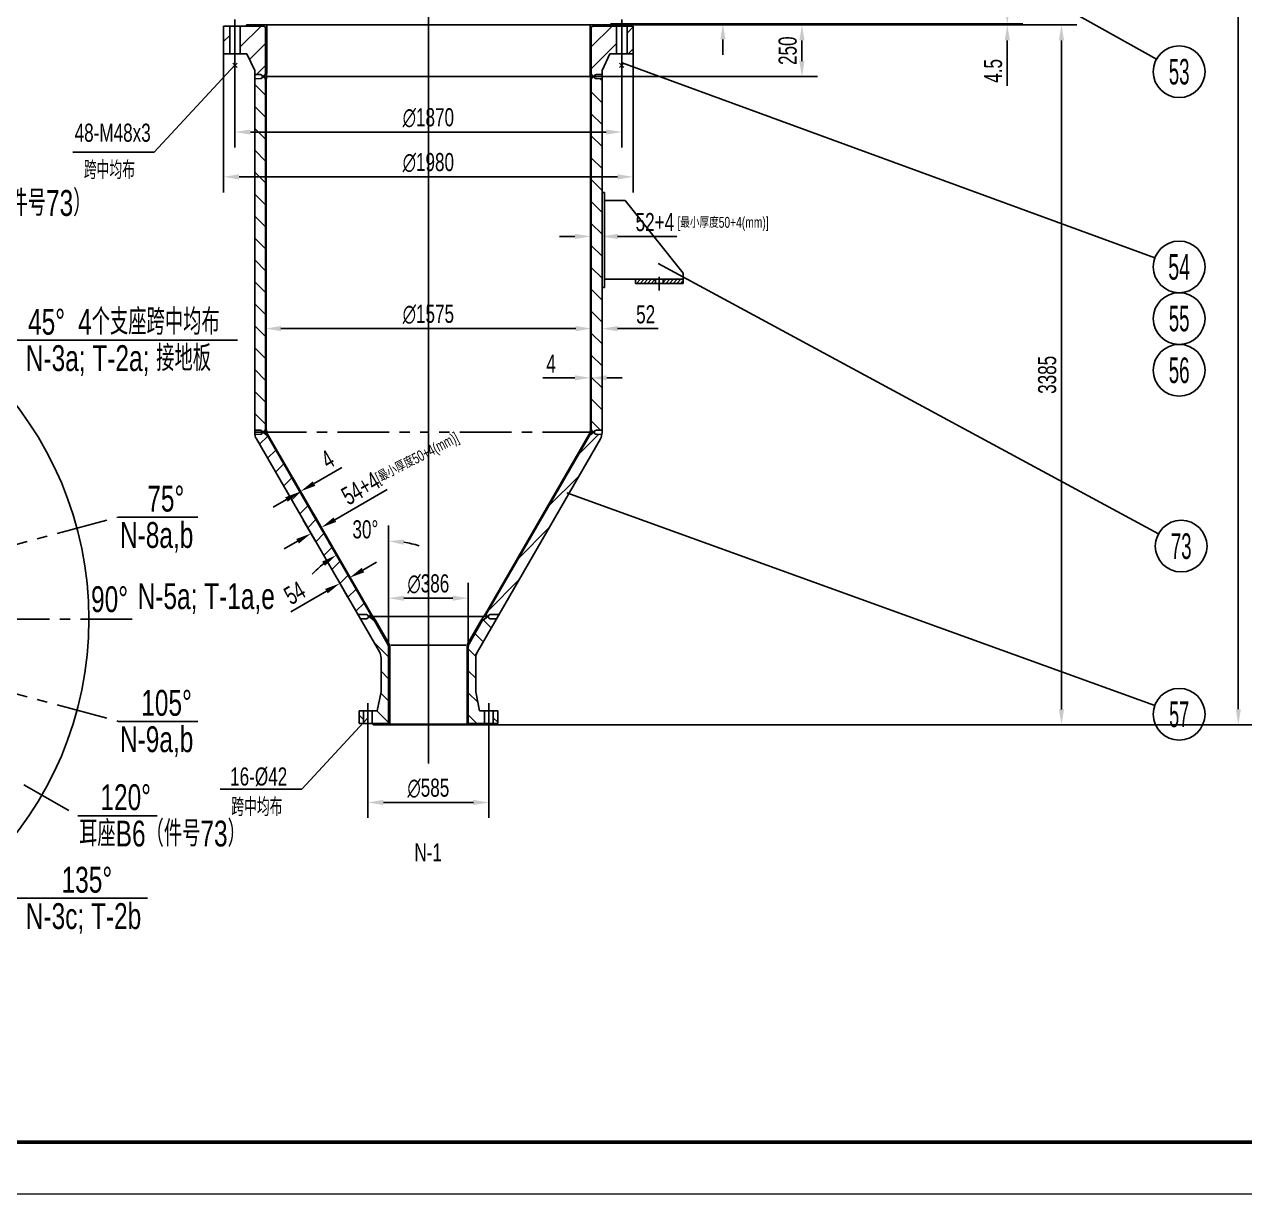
# Model space of a CAD drawing. Extents: x -3 to 21028, y -3 to 29728.
# Drawn here: x 4581 to 10480, y -3 to 5656 of the extents above; entities that cross this region are included whole.
import ezdxf
from ezdxf.enums import TextEntityAlignment as Align

# ---------------------------------------------------------------- set-up
doc = ezdxf.new("R2010")
doc.units = 0
doc.header["$LTSCALE"] = 200
doc.header["$MEASUREMENT"] = 0
doc.linetypes.add('G', pattern=[2, 1.25, -0.25, 0.25, -0.25])
doc.linetypes.add('K', pattern=[2.5, 1.25, -0.25, 0.25, -0.25, 0.25, -0.25])
doc.layers.get('0').update_dxf_attribs({"linetype": 'CONTINUOUS'})
doc.layers.get('DEFPOINTS').update_dxf_attribs({"linetype": 'CONTINUOUS'})
for name, color, linetype in [('01', 7, 'CONTINUOUS'), ('02', 1, 'CONTINUOUS'), ('05', 4, 'G'), ('07', 6, 'K'), ('08', 1, 'CONTINUOUS'), ('11', 3, 'CONTINUOUS')]:
    doc.layers.add(name, color=color, linetype=linetype)
doc.styles.get("Standard").update_dxf_attribs({"font": 'thenor.shx', "width": 0.707, "bigfont": 'hztxt.shx'})
doc.dimstyles.new('INTE', dxfattribs={"dimscale": 25, "dimtxt": 3.5, "dimasz": 3, "dimexe": 3, "dimexo": 0, "dimgap": 1, "dimtad": 1, "dimdec": 3, "dimdsep": 46, "dimtxsty": 'Standard', "dimcen": 0, "dimclrd": 1, "dimclre": 1, "dimclrt": 3, "dimaunit": 1, "dimadec": 0, "dimazin": 0, "dimtfac": 1, "dimtdec": 4, "dimtofl": 0, "dimtmove": 0, "dimatfit": 0, "dimfxl": 0, "dimtzin": 0, "dimarcsym": 0})
doc.dimstyles.new('INTE$2', dxfattribs={"dimscale": 25, "dimtxt": 3.5, "dimasz": 3, "dimexe": 3, "dimexo": 0, "dimgap": 1, "dimtad": 1, "dimtih": 1, "dimtoh": 1, "dimdec": 3, "dimdsep": 46, "dimtxsty": 'Standard', "dimcen": 0, "dimclrd": 1, "dimclre": 1, "dimclrt": 3, "dimaunit": 1, "dimadec": 3, "dimazin": 0, "dimtfac": 1, "dimtdec": 4, "dimtofl": 0, "dimtmove": 0, "dimatfit": 0, "dimfxl": 0, "dimtzin": 0, "dimarcsym": 0})
pattern_1 = [(45, (0, -289.53), (-53.033, 53.033), [])]
pattern_2 = [(135, (0, -289.53), (-53.033, -53.033), [])]

# ---------------------------------------------------------------- blocks, each defined once
blk = doc.blocks.new('*U3')
at = {"layer": '02'}
for points, const_width in [([(25, 10), (831, 10)], 0.7), ([(0, 0), (841, 0)], 0.25)]:
    blk.add_lwpolyline(points, dxfattribs=dict(at, const_width=const_width))
blk = doc.blocks.new('*D208')
at = {"color": 1, "linetype": 'ByBlock'}
for p, q in [((7957.6, 6162.6), (7957.6, 6392.9)), ((7523.8, 6087.6), (8032.6, 6087.6)), ((7413.8, 5947.6), (8032.6, 5947.6)), ((7957.6, 5872.6), (7957.6, 5797.6))]:
    blk.add_line(p, q, dxfattribs=at)
for points in [[(7945.1, 6162.6), (7970.1, 6162.6), (7957.6, 6087.6)], [(7945.1, 5872.6), (7970.1, 5872.6), (7957.6, 5947.6)]]:
    blk.add_solid(points, dxfattribs=at)
at = {"layer": 'DEFPOINTS', "color": 0, "linetype": 'ByBlock'}
for p in [(7523.8, 6087.6), (7957.6, 6087.6), (7413.8, 5947.6)]:
    blk.add_point(p, dxfattribs=at)
at = {"color": 3, "linetype": 'ByBlock', "insert": (7888.8, 6315.3), "char_height": 87.5, "attachment_point": 5, "rotation": 90}
blk.add_mtext('140', dxfattribs=at)
blk = doc.blocks.new('*D249')
at = {"color": 1, "linetype": 'ByBlock'}
for start, end in [(78.26161, 84.13081), (115.86919, 121.73839)]:
    blk.add_arc((6533.8, 26137.6), 732.5, start, end, dxfattribs=at)
for points in [[(6608.1, 26853.8), (6609.4, 26878.8), (6533.8, 26870.1)], [(6209.4, 26808.2), (6219.1, 26785.2), (6283.3, 26825.9)]]:
    blk.add_solid(points, dxfattribs=at)
at = {"layer": 'DEFPOINTS', "color": 0, "linetype": 'ByBlock'}
for p in [(6533.8, 28297.5), (5947.1, 27749.7), (6364.9, 26850.4), (6533.8, 26137.6), (6533.8, 5882.7)]:
    blk.add_point(p, dxfattribs=at)
at = {"color": 3, "linetype": 'ByBlock', "insert": (6422.7, 26930.4), "char_height": 87.5, "attachment_point": 5}
blk.add_mtext('20°', dxfattribs=at)
blk = doc.blocks.new('*D250')
at = {"color": 1, "linetype": 'ByBlock'}
for start, end in [(100.13848, 110.27696), (49.72304, 59.86152)]:
    blk.add_arc((6533.8, 26137.6), 424.4, start, end, dxfattribs=at)
for points in [[(6458, 26567.9), (6460.2, 26543), (6533.8, 26562)], [(6741.6, 26493.4), (6752.2, 26516), (6679, 26536.5)]]:
    blk.add_solid(points, dxfattribs=at)
at = {"layer": 'DEFPOINTS', "color": 0, "linetype": 'ByBlock'}
for p in [(6533.8, 28297.5), (7120.6, 27749.7), (6583.1, 26559.2), (6533.8, 26137.6), (6533.8, 5882.7)]:
    blk.add_point(p, dxfattribs=at)
at = {"color": 3, "linetype": 'ByBlock', "insert": (6634.8, 26618.6), "char_height": 87.5, "attachment_point": 5}
blk.add_mtext('20°', dxfattribs=at)
blk = doc.blocks.new('*D288')
at = {"color": 1, "linetype": 'ByBlock'}
for p, q in [((5746.3, 3973.1), (5746.3, 4549.3)), ((7321.3, 3987.1), (7321.3, 4549.3)), ((5821.3, 4474.3), (7246.3, 4474.3))]:
    blk.add_line(p, q, dxfattribs=at)
for points in [[(5821.3, 4486.8), (5821.3, 4461.8), (5746.3, 4474.3)], [(7246.3, 4486.8), (7246.3, 4461.8), (7321.3, 4474.3)]]:
    blk.add_solid(points, dxfattribs=at)
at = {"layer": 'DEFPOINTS', "color": 0, "linetype": 'ByBlock'}
for p in [(7321.3, 4474.3), (5746.3, 3973.1), (7321.3, 3987.1)]:
    blk.add_point(p, dxfattribs=at)
at = {"color": 3, "linetype": 'ByBlock', "insert": (6533.8, 4543), "char_height": 87.5, "attachment_point": 5}
blk.add_mtext('∅1575', dxfattribs=at)
blk = doc.blocks.new('*D289')
at = {"color": 1, "linetype": 'ByBlock'}
for p, q in [((7321.3, 3987.1), (7321.3, 4549)), ((7373.3, 3971.3), (7373.3, 4549)), ((7246.3, 4474), (7171.3, 4474)), ((7448.3, 4474), (7645.1, 4474))]:
    blk.add_line(p, q, dxfattribs=at)
for points in [[(7246.3, 4486.5), (7246.3, 4461.5), (7321.3, 4474)], [(7448.3, 4486.5), (7448.3, 4461.5), (7373.3, 4474)]]:
    blk.add_solid(points, dxfattribs=at)
at = {"layer": 'DEFPOINTS', "color": 0, "linetype": 'ByBlock'}
for p in [(7373.3, 4474), (7321.3, 3987.1), (7373.3, 3971.3)]:
    blk.add_point(p, dxfattribs=at)
at = {"color": 3, "linetype": 'ByBlock', "insert": (7584.2, 4542.8), "char_height": 87.5, "attachment_point": 5}
blk.add_mtext('52', dxfattribs=at)
blk = doc.blocks.new('*D290')
at = {"color": 1, "linetype": 'ByBlock'}
for p, q in [((6340.8, 2935.4), (6340.8, 3245.6)), ((6726.8, 2935.4), (6726.8, 3245.6)), ((6415.8, 3170.6), (6651.8, 3170.6))]:
    blk.add_line(p, q, dxfattribs=at)
for points in [[(6415.8, 3183.1), (6415.8, 3158.1), (6340.8, 3170.6)], [(6651.8, 3183.1), (6651.8, 3158.1), (6726.8, 3170.6)]]:
    blk.add_solid(points, dxfattribs=at)
at = {"layer": 'DEFPOINTS', "color": 0, "linetype": 'ByBlock'}
for p in [(6726.8, 3170.6), (6340.8, 2935.4), (6726.8, 2935.4)]:
    blk.add_point(p, dxfattribs=at)
at = {"color": 3, "linetype": 'ByBlock', "insert": (6533.8, 3239.3), "char_height": 87.5, "attachment_point": 5}
blk.add_mtext('∅386', dxfattribs=at)
blk = doc.blocks.new('*D291')
at = {"color": 1, "linetype": 'ByBlock'}
for p, q in [((6340.8, 2943.4), (6340.8, 3521.8)), ((6273.1, 3060.8), (6051.6, 3444.3))]:
    blk.add_line(p, q, dxfattribs=at)
for start, end in [(72.91061, 81.45531), (128.54469, 137.08939)]:
    blk.add_arc((6340.8, 2943.4), 503.4, start, end, dxfattribs=at)
for points in [[(6414.7, 3428.8), (6416.6, 3453.7), (6340.8, 3446.8)], [(6020.1, 3347.5), (6034.2, 3326.8), (6089.1, 3379.4)]]:
    blk.add_solid(points, dxfattribs=at)
at = {"layer": 'DEFPOINTS', "color": 0, "linetype": 'ByBlock'}
for p in [(6168.7, 3416.5), (6273.1, 3060.8), (6336.8, 2950.4), (6340.8, 2935.4), (6340.8, 2565.1)]:
    blk.add_point(p, dxfattribs=at)
at = {"color": 3, "linetype": 'ByBlock', "insert": (6229.3, 3503), "char_height": 87.5, "attachment_point": 5}
blk.add_mtext('30°', dxfattribs=at)
blk = doc.blocks.new('*D292')
at = {"color": 1, "linetype": 'ByBlock'}
for p, q in [((6241.3, 2488.4), (6241.3, 2107.8)), ((6826.3, 2488.4), (6826.3, 2107.8)), ((6316.3, 2182.8), (6751.3, 2182.8))]:
    blk.add_line(p, q, dxfattribs=at)
for points in [[(6316.3, 2195.3), (6316.3, 2170.3), (6241.3, 2182.8)], [(6751.3, 2195.3), (6751.3, 2170.3), (6826.3, 2182.8)]]:
    blk.add_solid(points, dxfattribs=at)
at = {"layer": 'DEFPOINTS', "color": 0, "linetype": 'ByBlock'}
for p in [(6241.3, 2488.4), (6826.3, 2488.4), (6826.3, 2182.8)]:
    blk.add_point(p, dxfattribs=at)
at = {"color": 3, "linetype": 'ByBlock', "insert": (6533.8, 2251.5), "char_height": 87.5, "attachment_point": 5}
blk.add_mtext('∅585', dxfattribs=at)
blk = doc.blocks.new('*D293')
at = {"color": 1, "linetype": 'ByBlock'}
for p, q in [((7413.8, 5943.1), (9669.4, 5943.1)), ((9594.4, 5868.1), (9594.4, 2633.1)), ((6801.3, 2558.1), (9669.4, 2558.1))]:
    blk.add_line(p, q, dxfattribs=at)
for points in [[(9581.9, 5868.1), (9606.9, 5868.1), (9594.4, 5943.1)], [(9581.9, 2633.1), (9606.9, 2633.1), (9594.4, 2558.1)]]:
    blk.add_solid(points, dxfattribs=at)
at = {"layer": 'DEFPOINTS', "color": 0, "linetype": 'ByBlock'}
for p in [(7413.8, 5943.1), (6801.3, 2558.1), (9594.4, 2558.1)]:
    blk.add_point(p, dxfattribs=at)
at = {"color": 3, "linetype": 'ByBlock', "insert": (9525.7, 4250.6), "char_height": 87.5, "attachment_point": 5, "rotation": 90}
blk.add_mtext('3385', dxfattribs=at)
blk = doc.blocks.new('*D294')
at = {"color": 1, "linetype": 'ByBlock'}
for p, q in [((5981, 3724.7), (6116, 3802.7)), ((5990.2, 3550.7), (5875.1, 3750.1)), ((5993.7, 3552.7), (5878.5, 3752.1)), ((5847.6, 3647.7), (5782.7, 3610.2))]:
    blk.add_line(p, q, dxfattribs=at)
for points in [[(5974.7, 3735.5), (5987.2, 3713.9), (5916, 3687.2)], [(5841.4, 3658.5), (5853.9, 3636.9), (5912.6, 3685.2)]]:
    blk.add_solid(points, dxfattribs=at)
at = {"layer": 'DEFPOINTS', "color": 0, "linetype": 'ByBlock'}
for p in [(5916, 3687.2), (5990.2, 3550.7), (5993.7, 3552.7)]:
    blk.add_point(p, dxfattribs=at)
at = {"color": 3, "linetype": 'ByBlock', "insert": (6046.6, 3842), "char_height": 87.5, "attachment_point": 5, "rotation": 30}
blk.add_mtext('4', dxfattribs=at)
blk = doc.blocks.new('*D295')
at = {"color": 1, "linetype": 'ByBlock'}
for p, q in [((6081.8, 3550.1), (6334.7, 3696.1)), ((5989.5, 3443.9), (5929.1, 3548.6)), ((6039.7, 3472.9), (5979.3, 3577.6)), ((5901.6, 3446.1), (5836.7, 3408.6))]:
    blk.add_line(p, q, dxfattribs=at)
for points in [[(6075.5, 3561), (6088, 3539.3), (6016.8, 3512.6)], [(5895.4, 3457), (5907.9, 3435.3), (5966.6, 3483.6)]]:
    blk.add_solid(points, dxfattribs=at)
at = {"layer": 'DEFPOINTS', "color": 0, "linetype": 'ByBlock'}
for p in [(6016.8, 3512.6), (5989.5, 3443.9), (6039.7, 3472.9)]:
    blk.add_point(p, dxfattribs=at)
at = {"color": 3, "linetype": 'ByBlock', "insert": (6206.3, 3701.4), "char_height": 87.5, "attachment_point": 5, "rotation": 30}
blk.add_mtext('54+4', dxfattribs=at)
blk = doc.blocks.new('*D296')
at = {"color": 1, "linetype": 'ByBlock'}
for p, q in [((9332.5, 5733.1), (9332.5, 5808.1)), ((7413.8, 5658.1), (9407.5, 5658.1)), ((7413.8, 5653.6), (9407.5, 5653.6)), ((9332.5, 5578.6), (9332.5, 5358.3))]:
    blk.add_line(p, q, dxfattribs=at)
for points in [[(9320, 5733.1), (9345, 5733.1), (9332.5, 5658.1)], [(9320, 5578.6), (9345, 5578.6), (9332.5, 5653.6)]]:
    blk.add_solid(points, dxfattribs=at)
at = {"layer": 'DEFPOINTS', "color": 0, "linetype": 'ByBlock'}
for p in [(7413.8, 5658.1), (7413.8, 5653.6), (9332.5, 5653.6)]:
    blk.add_point(p, dxfattribs=at)
at = {"color": 3, "linetype": 'ByBlock', "insert": (9263.8, 5430.9), "char_height": 87.5, "attachment_point": 5, "rotation": 90}
blk.add_mtext('4.5', dxfattribs=at)
blk = doc.blocks.new('*D297')
at = {"color": 1, "linetype": 'ByBlock'}
for p, q in [((5598.8, 5429), (5598.8, 5060.3)), ((7468.8, 5429), (7468.8, 5060.3)), ((5673.8, 5135.3), (7393.8, 5135.3))]:
    blk.add_line(p, q, dxfattribs=at)
for points in [[(5673.8, 5147.8), (5673.8, 5122.8), (5598.8, 5135.3)], [(7393.8, 5147.8), (7393.8, 5122.8), (7468.8, 5135.3)]]:
    blk.add_solid(points, dxfattribs=at)
at = {"layer": 'DEFPOINTS', "color": 0, "linetype": 'ByBlock'}
for p in [(5598.8, 5429), (7468.8, 5429), (7468.8, 5135.3)]:
    blk.add_point(p, dxfattribs=at)
at = {"color": 3, "linetype": 'ByBlock', "insert": (6533.8, 5204), "char_height": 87.5, "attachment_point": 5}
blk.add_mtext('∅1870', dxfattribs=at)
blk = doc.blocks.new('*D298')
at = {"color": 1, "linetype": 'ByBlock'}
for p, q in [((5543.8, 5513.6), (5543.8, 4843.5)), ((7523.8, 5513.6), (7523.8, 4843.5)), ((5618.8, 4918.5), (7448.8, 4918.5))]:
    blk.add_line(p, q, dxfattribs=at)
for points in [[(5618.8, 4931), (5618.8, 4906), (5543.8, 4918.5)], [(7448.8, 4931), (7448.8, 4906), (7523.8, 4918.5)]]:
    blk.add_solid(points, dxfattribs=at)
at = {"layer": 'DEFPOINTS', "color": 0, "linetype": 'ByBlock'}
for p in [(5543.8, 5513.6), (7523.8, 5513.6), (7523.8, 4918.5)]:
    blk.add_point(p, dxfattribs=at)
at = {"color": 3, "linetype": 'ByBlock', "insert": (6533.8, 4987.2), "char_height": 87.5, "attachment_point": 5}
blk.add_mtext('∅1980', dxfattribs=at)
blk = doc.blocks.new('*D353')
at = {"color": 1, "linetype": 'ByBlock'}
for p, q in [((5433.8, 6775.1), (5433.8, 6196.9)), ((6533.8, 2082.3), (6533.8, 6346.9)), ((5508.8, 6271.9), (6458.8, 6271.9))]:
    blk.add_line(p, q, dxfattribs=at)
for points in [[(5508.8, 6284.4), (5508.8, 6259.4), (5433.8, 6271.9)], [(6458.8, 6284.4), (6458.8, 6259.4), (6533.8, 6271.9)]]:
    blk.add_solid(points, dxfattribs=at)
at = {"layer": 'DEFPOINTS', "color": 0, "linetype": 'ByBlock'}
for p in [(5433.8, 6775.1), (6533.8, 6271.9), (6533.8, 2082.3)]:
    blk.add_point(p, dxfattribs=at)
at = {"color": 3, "linetype": 'ByBlock', "insert": (5983.8, 6340.6), "char_height": 87.5, "attachment_point": 5}
blk.add_mtext('1100', dxfattribs=at)
blk = doc.blocks.new('*D354')
at = {"color": 1, "linetype": 'ByBlock'}
for p, q in [((7948.8, 7356.1), (7948.8, 6387.4)), ((6533.8, 2082.3), (6533.8, 6537.4)), ((7873.8, 6462.4), (6608.8, 6462.4))]:
    blk.add_line(p, q, dxfattribs=at)
for points in [[(6608.8, 6474.9), (6608.8, 6449.9), (6533.8, 6462.4)], [(7873.8, 6474.9), (7873.8, 6449.9), (7948.8, 6462.4)]]:
    blk.add_solid(points, dxfattribs=at)
at = {"layer": 'DEFPOINTS', "color": 0, "linetype": 'ByBlock'}
for p in [(7948.8, 7356.1), (6533.8, 6462.4), (6533.8, 2082.3)]:
    blk.add_point(p, dxfattribs=at)
at = {"color": 3, "linetype": 'ByBlock', "insert": (7241.3, 6531.1), "char_height": 87.5, "attachment_point": 5}
blk.add_mtext('1415', dxfattribs=at)
blk = doc.blocks.new('*D417')
at = {"color": 1, "linetype": 'ByBlock'}
for p, q in [((7317.3, 4544), (7317.3, 4705.5)), ((7373.3, 4544), (7373.3, 4705.5)), ((7242.3, 4630.5), (7167.3, 4630.5)), ((7448.3, 4630.5), (7734.2, 4630.5))]:
    blk.add_line(p, q, dxfattribs=at)
for points in [[(7242.3, 4643), (7242.3, 4618), (7317.3, 4630.5)], [(7448.3, 4643), (7448.3, 4618), (7373.3, 4630.5)]]:
    blk.add_solid(points, dxfattribs=at)
at = {"layer": 'DEFPOINTS', "color": 0, "linetype": 'ByBlock'}
for p in [(7373.3, 4630.5), (7317.3, 4544), (7373.3, 4544)]:
    blk.add_point(p, dxfattribs=at)
at = {"color": 3, "linetype": 'ByBlock', "insert": (7628.8, 4699.3), "char_height": 87.5, "attachment_point": 5}
blk.add_mtext('52+4', dxfattribs=at)
blk = doc.blocks.new('*D418')
at = {"color": 1, "linetype": 'ByBlock'}
for p, q in [((7317.3, 4056.4), (7317.3, 3871.7)), ((7321.3, 4056.4), (7321.3, 3871.7)), ((7242.3, 3946.7), (7086.4, 3946.7)), ((7396.3, 3946.7), (7471.3, 3946.7))]:
    blk.add_line(p, q, dxfattribs=at)
for points in [[(7242.3, 3959.2), (7242.3, 3934.2), (7317.3, 3946.7)], [(7396.3, 3959.2), (7396.3, 3934.2), (7321.3, 3946.7)]]:
    blk.add_solid(points, dxfattribs=at)
at = {"layer": 'DEFPOINTS', "color": 0, "linetype": 'ByBlock'}
for p in [(7317.3, 4056.4), (7321.3, 4056.4), (7317.3, 3946.7)]:
    blk.add_point(p, dxfattribs=at)
at = {"color": 3, "linetype": 'ByBlock', "insert": (7126.9, 4015.5), "char_height": 87.5, "attachment_point": 5}
blk.add_mtext('4', dxfattribs=at)
blk = doc.blocks.new('*D419')
at = {"color": 1, "linetype": 'ByBlock'}
for p, q in [((6217.7, 3017.2), (6282.7, 3054.7)), ((6098.8, 2965.2), (6143.5, 2887.7)), ((6145.5, 2992.2), (6190.3, 2914.7)), ((6041, 2915.2), (5868.5, 2815.6))]:
    blk.add_line(p, q, dxfattribs=at)
for points in [[(6211.5, 3028), (6224, 3006.3), (6152.8, 2979.7)], [(6034.8, 2926), (6047.3, 2904.3), (6106, 2952.7)]]:
    blk.add_solid(points, dxfattribs=at)
at = {"layer": 'DEFPOINTS', "color": 0, "linetype": 'ByBlock'}
for p in [(6098.8, 2965.2), (6106, 2952.7), (6145.5, 2992.2)]:
    blk.add_point(p, dxfattribs=at)
at = {"color": 3, "linetype": 'ByBlock', "insert": (5887.9, 2906.2), "char_height": 87.5, "attachment_point": 5, "rotation": 30}
blk.add_mtext('54', dxfattribs=at)
blk = doc.blocks.new('*D420')
at = {"color": 1, "linetype": 'ByBlock'}
for p, q in [((7413.8, 5653.6), (8414.8, 5653.6)), ((8339.8, 5578.6), (8339.8, 5478.6)), ((7334.3, 5403.6), (8414.8, 5403.6))]:
    blk.add_line(p, q, dxfattribs=at)
for points in [[(8327.3, 5578.6), (8352.3, 5578.6), (8339.8, 5653.6)], [(8327.3, 5478.6), (8352.3, 5478.6), (8339.8, 5403.6)]]:
    blk.add_solid(points, dxfattribs=at)
at = {"layer": 'DEFPOINTS', "color": 0, "linetype": 'ByBlock'}
for p in [(7413.8, 5653.6), (7334.3, 5403.6), (8339.8, 5403.6)]:
    blk.add_point(p, dxfattribs=at)
at = {"color": 3, "linetype": 'ByBlock', "insert": (8271, 5528.6), "char_height": 87.5, "attachment_point": 5, "rotation": 90}
blk.add_mtext('250', dxfattribs=at)
blk = doc.blocks.new('*D438')
at = {"color": 1, "linetype": 'ByBlock'}
for p, q in [((6834.3, 27965.4), (10524.2, 27965.4)), ((10449.2, 27890.4), (10449.2, 2343.6)), ((9669.4, 2268.6), (10524.2, 2268.6))]:
    blk.add_line(p, q, dxfattribs=at)
for points in [[(10436.7, 27890.4), (10461.7, 27890.4), (10449.2, 27965.4)], [(10436.7, 2343.6), (10461.7, 2343.6), (10449.2, 2268.6)]]:
    blk.add_solid(points, dxfattribs=at)
at = {"layer": 'DEFPOINTS', "color": 0, "linetype": 'ByBlock'}
for p in [(6834.3, 27965.4), (9669.4, 2268.6), (10449.2, 2268.6)]:
    blk.add_point(p, dxfattribs=at)
at = {"color": 3, "linetype": 'ByBlock', "insert": (10380.4, 15117), "char_height": 87.5, "attachment_point": 5, "rotation": 90}
blk.add_mtext('≈25685', dxfattribs=at)

msp = doc.modelspace()

# ---------------------------------------------------------------- hatches: boundary and pattern name
at = {"layer": '02'}
h = msp.add_hatch(dxfattribs=at)
h.set_pattern_fill('ANSI31', color=256, scale=100, style=0)
h.set_pattern_definition([(45, (5862.012, 3273.712), (-8.838835, 8.838835), [])])
h.paths.add_polyline_path([(7632.3306, 4403.6112), (7632.3306, 4423.6112), (7535.3306, 4423.6112), (7535.3306, 4403.6112)])
h.paths.add_polyline_path([(7668.3306, 4423.6112), (7668.3306, 4403.6112), (7765.3306, 4403.6112), (7765.3306, 4423.6112)])
at = {"layer": '08'}
h = msp.add_hatch(dxfattribs=at)
h.set_pattern_fill('ANSI31', color=256, scale=600, style=0)
h.set_pattern_definition(pattern_1)
h.paths.add_polyline_path([(5573.3306, 5647.6112), (5543.8306, 5647.6112), (5543.8306, 5513.6112), (5573.3306, 5513.6112)])
h.paths.add_polyline_path([(5656.3306, 5513.6112), (5694.3306, 5433.6112), (5694.3306, 5414.3217), (5721.5924, 5413.6078, -0.406566259), (5731.3306, 5403.6112), (5733.3306, 5403.6112), (5745.3306, 5412.0137), (5745.3306, 5417.0137), (5746.3306, 5417.5911), (5746.3306, 5642.6112, -0.414213562), (5741.3306, 5647.6112), (5624.3306, 5647.6112), (5624.3306, 5513.6112)])
h = msp.add_hatch(dxfattribs=at)
h.set_pattern_fill('ANSI31', color=256, scale=600, style=0)
h.set_pattern_definition(pattern_1)
h.paths.add_polyline_path([(7411.3306, 5513.6112), (7443.3306, 5513.6112), (7443.3306, 5647.6112), (7326.3306, 5647.6112, -0.414213562), (7321.3306, 5642.6112), (7321.3306, 5417.5911), (7322.3306, 5417.0137), (7322.3306, 5412.0137), (7334.3306, 5403.6112), (7336.3306, 5403.6112, -0.406566259), (7346.0689, 5413.6078), (7373.3306, 5414.3217), (7373.3306, 5433.6112)])
h.paths.add_polyline_path([(7523.8306, 5647.6112), (7494.3306, 5647.6112), (7494.3306, 5513.6112), (7523.8306, 5513.6112)])
h.paths.add_polyline_path([(7498.4089, 5564.5232), (7498.4381, 5564.5232), (7498.4381, 5564.5601), (7498.4089, 5564.5601)], flags=24)
h = msp.add_hatch(dxfattribs=at)
h.set_pattern_fill('ANSI31', color=256, scale=600, angle=90, style=0)
h.set_pattern_definition(pattern_2)
h.paths.add_polyline_path([(5694.3306, 3694.3217), (5721.5924, 3693.6078, -0.406566259), (5731.3306, 3683.6112), (5733.3306, 3683.6112), (5745.3306, 3692.0137), (5745.3306, 3697.0137), (5746.3306, 3697.5911), (5746.3306, 5389.6314), (5745.3306, 5390.2087), (5745.3306, 5395.2087), (5733.3306, 5403.6112), (5731.3306, 5403.6112, -0.406566259), (5721.5924, 5393.6146), (5694.3306, 5392.9008)])
h = msp.add_hatch(dxfattribs=at)
h.set_pattern_fill('ANSI31', color=256, scale=600, angle=90, style=0)
h.set_pattern_definition(pattern_2)
h.paths.add_polyline_path([(7373.3306, 5392.9008), (7346.0689, 5393.6146, -0.406566259), (7336.3306, 5403.6112), (7334.3306, 5403.6112), (7322.3306, 5395.2087), (7322.3306, 5390.2087), (7321.3306, 5389.6314), (7321.3306, 3697.5911), (7322.3306, 3697.0137), (7322.3306, 3692.0137), (7334.3306, 3683.6112), (7336.3306, 3683.6112, -0.406566259), (7346.0689, 3693.6078), (7373.3306, 3694.3217)])
h = msp.add_hatch(dxfattribs=at)
h.set_pattern_fill('ANSI31', color=256, scale=600, style=0)
h.set_pattern_definition(pattern_1)
h.paths.add_polyline_path([(5756.8688, 3665.3585), (5755.7141, 3665.3585), (5753.2141, 3669.6886), (5733.3306, 3683.6112), (5731.3306, 3683.6112, -0.406566259), (5721.5924, 3673.6146), (5694.985, 3672.9179, 0.094222166), (5702.3691, 3651.7548), (6192.4351, 2802.9357), (6234.4462, 2801.8356, -0.406006852), (6244.1844, 2791.8582), (6246.2119, 2791.8582), (6256.0518, 2798.7482), (6253.5423, 2803.0949), (6254.4083, 2803.5949)])
h = msp.add_hatch(dxfattribs=at)
h.set_pattern_fill('ANSI31', color=256, scale=600, style=0)
h.set_pattern_definition(pattern_1)
h.paths.add_polyline_path([(6813.253, 2803.5949), (6814.119, 2803.0949), (6811.6095, 2798.7482), (6821.4494, 2791.8582), (6823.4768, 2791.8582, -0.406006852), (6833.2151, 2801.8356), (6875.2262, 2802.9357), (7365.2922, 3651.7548, 0.094222166), (7372.6763, 3672.9179), (7346.0689, 3673.6146, -0.406566259), (7336.3306, 3683.6112), (7334.3306, 3683.6112), (7314.4471, 3669.6886), (7311.9471, 3665.3585), (7310.7924, 3665.3585)])
h.paths.add_polyline_path([(7165.5891, 3362.2083), (7165.6183, 3362.2083), (7165.6183, 3362.2453), (7165.5891, 3362.2453)], flags=24)
h = msp.add_hatch(dxfattribs=at)
h.set_pattern_fill('ANSI31', color=256, scale=600, angle=90, style=0)
h.set_pattern_definition(pattern_2)
h.paths.add_polyline_path([(6726.8306, 2275.6112), (6805.3306, 2275.6112), (6805.3306, 2335.6112), (6781.3306, 2335.6112), (6762.8306, 2428.1112), (6762.8306, 2592.1839), (6762.8306, 2608.2608), (6770.8691, 2622.1839), (6862.6037, 2781.0729), (6833.2151, 2781.8424, -0.407125884), (6823.4768, 2791.8582), (6821.5043, 2791.8582), (6798.2175, 2775.5527), (6795.7313, 2771.2464), (6794.5766, 2771.2464), (6730.8499, 2660.8685, 0.131652498), (6726.8306, 2645.8685)])
h.paths.add_polyline_path([(6868.8306, 2335.6112), (6847.3306, 2335.6112), (6847.3306, 2275.6112), (6868.8306, 2275.6112)])
h.paths.add_polyline_path([(6304.8306, 2592.1839), (6304.8306, 2428.1112), (6286.3306, 2335.6112), (6262.3306, 2335.6112), (6262.3306, 2275.6112), (6340.8306, 2275.6112), (6340.8306, 2645.8685, 0.131652498), (6336.8114, 2660.8685), (6273.0847, 2771.2464), (6271.93, 2771.2464), (6269.4438, 2775.5527), (6246.157, 2791.8582), (6244.1844, 2791.8582, -0.407125884), (6234.4462, 2781.8424), (6205.0576, 2781.0729), (6296.7922, 2622.1839, -0.131652498)])
h.paths.add_polyline_path([(6220.3306, 2335.6112), (6198.8306, 2335.6112), (6198.8306, 2275.6112), (6220.3306, 2275.6112)])

# ---------------------------------------------------------------- linework, layer by layer
at = {"layer": '01'}
for p, q in [((5543.8306, 5647.6112), (5741.3306, 5647.6112)), ((5543.8306, 5647.6112), (5543.8306, 5513.6112)), ((5573.3306, 5647.6112), (5573.3306, 5513.6112)), ((5624.3306, 5647.6112), (5624.3306, 5513.6112)), ((5653.8306, 5653.6112), (6533.8306, 5653.6112)), ((5653.8306, 5653.6112), (5653.8306, 5647.6112)), ((5746.3306, 5642.6112), (5746.3306, 5417.5911)), ((5752.3306, 5653.6112), (5752.3306, 5421.0552)), ((7413.8306, 5653.6112), (6533.8306, 5653.6112)), ((7315.3306, 5653.6112), (7315.3306, 5421.0552)), ((7321.3306, 5642.6112), (7321.3306, 5417.5911)), ((7523.8306, 5647.6112), (7326.3306, 5647.6112)), ((7413.8306, 5653.6112), (7413.8306, 5647.6112)), ((7443.3306, 5647.6112), (7443.3306, 5513.6112)), ((7494.3306, 5647.6112), (7494.3306, 5513.6112)), ((7523.8306, 5647.6112), (7523.8306, 5513.6112)), ((5543.8306, 5513.6112), (5656.3306, 5513.6112)), ((5694.3306, 5433.6112), (5656.3306, 5513.6112)), ((7373.3306, 5433.6112), (7411.3306, 5513.6112)), ((7523.8306, 5513.6112), (7411.3306, 5513.6112)), ((5588.224, 5447.7156), (5609.4372, 5468.9288)), ((5598.8306, 5458.3222), (5588.224, 5468.9288)), ((5598.8306, 5458.3222), (5609.4372, 5447.7156)), ((5694.3306, 5433.6112), (5694.3306, 3683.6112)), ((7373.3306, 5433.6112), (7373.3306, 3681.7548)), ((7479.4372, 5447.7156), (7458.224, 5468.9288)), ((7468.8306, 5458.3222), (7458.224, 5447.7156)), ((7468.8306, 5458.3222), (7479.4372, 5468.9288)), ((5721.5924, 5413.6078), (5694.3306, 5414.3217)), ((5721.5924, 5393.6146), (5694.985, 5392.9179)), ((5731.3306, 5403.6112), (6533.8306, 5403.6112)), ((5733.3306, 5403.6112), (5745.3306, 5412.0137)), ((5733.3306, 5403.6112), (5745.3306, 5395.2087)), ((5745.3306, 5417.0137), (5752.3306, 5421.0552)), ((5745.3306, 5417.0137), (5745.3306, 5412.0137)), ((5745.3306, 5390.2087), (5745.3306, 5395.2087)), ((5745.3306, 5390.2087), (5750.3306, 5387.322)), ((5746.3306, 5389.6314), (5746.3306, 3683.6112)), ((5750.3306, 5387.322), (5750.3306, 3683.6112)), ((7336.3306, 5403.6112), (6533.8306, 5403.6112)), ((7322.3306, 5417.0137), (7315.3306, 5421.0552)), ((7322.3306, 5390.2087), (7317.3306, 5387.322)), ((7317.3306, 5387.322), (7317.3306, 3700.76)), ((7321.3306, 5389.6314), (7321.3306, 3697.5911)), ((7322.3306, 5417.0137), (7322.3306, 5412.0137)), ((7334.3306, 5403.6112), (7322.3306, 5412.0137)), ((7334.3306, 5403.6112), (7322.3306, 5395.2087)), ((7322.3306, 5390.2087), (7322.3306, 5395.2087)), ((7346.0689, 5413.6078), (7373.3306, 5414.3217)), ((7346.0689, 5393.6146), (7372.6763, 5392.9179)), ((7373.3306, 4843.6112), (7385.3306, 4843.6112)), ((7385.3306, 4843.6112), (7385.3306, 4383.6112)), ((7385.3306, 4803.6112), (7485.3306, 4803.6112)), ((7485.3306, 4803.6112), (7765.3306, 4453.6112)), ((7765.3306, 4453.6112), (7765.3306, 4403.6112)), ((7373.3306, 4383.6112), (7385.3306, 4383.6112)), ((7385.3306, 4423.6112), (7765.3306, 4423.6112)), ((7385.3306, 4423.6112), (7765.3306, 4423.6112)), ((7535.3306, 4423.6112), (7535.3306, 4403.6112)), ((7535.3306, 4403.6112), (7765.3306, 4403.6112)), ((7632.3306, 4423.6112), (7632.3306, 4403.6112)), ((7668.3306, 4423.6112), (7668.3306, 4403.6112)), ((5721.5924, 3693.6078), (5694.3306, 3694.3217)), ((5721.5924, 3673.6146), (5694.985, 3672.9179)), ((5733.3306, 3683.6112), (5745.3306, 3692.0137)), ((5733.3306, 3683.6112), (5753.2141, 3669.6886)), ((5745.3306, 3697.0137), (5750.3306, 3699.9005)), ((5745.3306, 3697.0137), (5745.3306, 3692.0137)), ((5746.3306, 3683.6112), (6254.4083, 2803.5949)), ((5749.7947, 3685.6112), (6257.8724, 2805.5949)), ((5753.2141, 3669.6886), (5755.7141, 3665.3585)), ((5755.7141, 3665.3585), (5761.4876, 3665.3585)), ((7309.2922, 3670.76), (6809.7889, 2805.5949)), ((7310.7924, 3665.3585), (6813.253, 2803.5949)), ((7311.9471, 3665.3585), (7306.1736, 3665.3585)), ((7314.4471, 3669.6886), (7311.9471, 3665.3585)), ((7334.3306, 3683.6112), (7314.4471, 3669.6886)), ((7322.3306, 3697.0137), (7317.3306, 3699.9005)), ((7322.3306, 3697.0137), (7322.3306, 3692.0137)), ((7334.3306, 3683.6112), (7322.3306, 3692.0137)), ((7346.0689, 3693.6078), (7373.3306, 3694.3217)), ((7346.0689, 3673.6146), (7372.6763, 3672.9179)), ((5702.3691, 3651.7548), (6296.7922, 2622.1839)), ((7365.2922, 3651.7548), (6770.8691, 2622.1839)), ((6234.4462, 2801.8356), (6192.4351, 2802.9357)), ((6234.4462, 2781.8424), (6205.0576, 2781.0729)), ((6244.1844, 2791.8582), (6533.8306, 2791.8582)), ((6246.1844, 2791.839), (6256.0518, 2798.7482)), ((6246.1844, 2791.839), (6269.4438, 2775.5527)), ((6253.5423, 2803.0949), (6257.8724, 2805.5949)), ((6253.5423, 2803.0949), (6256.0518, 2798.7482)), ((6257.8724, 2805.5949), (6280.0129, 2771.2464)), ((6269.4438, 2775.5527), (6271.93, 2771.2464)), ((6823.4768, 2791.8582), (6533.8306, 2791.8582)), ((6809.7889, 2805.5949), (6787.6484, 2771.2464)), ((6798.2175, 2775.5527), (6795.7313, 2771.2464)), ((6821.4768, 2791.839), (6798.2175, 2775.5527)), ((6814.119, 2803.0949), (6809.7889, 2805.5949)), ((6814.119, 2803.0949), (6811.6095, 2798.7482)), ((6821.4768, 2791.839), (6811.6095, 2798.7482)), ((6833.2151, 2801.8356), (6875.2262, 2802.9357)), ((6833.2151, 2781.8424), (6862.6037, 2781.0729)), ((6271.93, 2771.2464), (6280.0129, 2771.2464)), ((6273.0847, 2771.2464), (6336.8114, 2660.8685)), ((6280.0129, 2771.2464), (6342.8114, 2662.4762)), ((6787.6484, 2771.2464), (6724.8499, 2662.4762)), ((6794.5766, 2771.2464), (6730.8499, 2660.8685)), ((6795.7313, 2771.2464), (6787.6484, 2771.2464)), ((6340.8306, 2645.8685), (6340.8306, 2275.6112)), ((6346.8306, 2647.4762), (6346.8306, 2272.6112)), ((6351.9604, 2653.907), (6533.8306, 2653.907)), ((6715.7008, 2653.907), (6533.8306, 2653.907)), ((6720.8306, 2647.4762), (6720.8306, 2272.6112)), ((6726.8306, 2645.8685), (6726.8306, 2275.6112)), ((6304.8306, 2592.1839), (6304.8306, 2428.1112)), ((6762.8306, 2592.1839), (6762.8306, 2428.1112)), ((6304.8306, 2428.1112), (6286.3306, 2335.6112)), ((6762.8306, 2428.1112), (6781.3306, 2335.6112)), ((6198.8306, 2335.6112), (6286.3306, 2335.6112)), ((6198.8306, 2335.6112), (6198.8306, 2275.6112)), ((6220.3306, 2335.6112), (6220.3306, 2275.6112)), ((6262.3306, 2335.6112), (6262.3306, 2275.6112)), ((6868.8306, 2335.6112), (6781.3306, 2335.6112)), ((6805.3306, 2335.6112), (6805.3306, 2275.6112)), ((6847.3306, 2335.6112), (6847.3306, 2275.6112)), ((6868.8306, 2335.6112), (6868.8306, 2275.6112)), ((6198.8306, 2275.6112), (6340.8306, 2275.6112)), ((6266.3306, 2275.6112), (6266.3306, 2268.6112)), ((6266.3306, 2268.6112), (6533.8306, 2268.6112)), ((6296.8306, 2272.6112), (6533.8306, 2272.6112)), ((6296.8306, 2272.6112), (6296.8306, 2268.6112)), ((6770.8306, 2272.6112), (6533.8306, 2272.6112)), ((6801.3306, 2268.6112), (6533.8306, 2268.6112)), ((6868.8306, 2275.6112), (6726.8306, 2275.6112)), ((6770.8306, 2272.6112), (6770.8306, 2268.6112)), ((6801.3306, 2275.6112), (6801.3306, 2268.6112))]:
    msp.add_line(p, q, dxfattribs=at)
msp.add_circle((3193.1201, 2779.1529), 1700, dxfattribs=at)
for centre, radius, start, end in [((5746.3306, 5647.6112), 5, 180, 270), ((7321.3306, 5647.6112), 5, 270, 0), ((5721.3306, 5403.6112), 10, 0, 88.5), ((5721.3306, 5403.6112), 10, 271.5, 360), ((15401.3461, 4832.0507), 9666.976, 176.50683075, 176.70711717), ((-2333.6848, 4832.0507), 9666.976, 3.29288283, 3.49316925), ((7346.3306, 5403.6112), 10, 91.5, 180), ((7346.3306, 5403.6112), 10, 180, 268.5), ((5754.3306, 3681.7548), 60, 180, 210), ((5721.3306, 3683.6112), 10, 0, 88.5), ((5721.3306, 3683.6112), 10, 271.5, 360), ((5845.7955, 3715.0322), 103.0681, 192.90485259, 206.09342495), ((5810.3306, 3700.76), 60, 180, 210), ((7257.3306, 3700.76), 60, 330, 360), ((7221.8658, 3715.0322), 103.0681, 333.90657505, 347.09514741), ((7346.3306, 3683.6112), 10, 91.5, 180), ((7346.3306, 3683.6112), 10, 180, 268.5), ((7313.3306, 3681.7548), 60, 330, 360), ((6234.1844, 2791.839), 10, 0, 88.5), ((6234.1844, 2791.839), 10, 271.5, 0), ((6833.4768, 2791.839), 10, 91.5, 180), ((6833.4768, 2791.839), 10, 180, 268.5), ((6310.8306, 2645.8685), 30, 0, 30), ((6316.8306, 2647.4762), 30, 0, 30), ((6750.8306, 2647.4762), 30, 150, 180), ((6756.8306, 2645.8685), 30, 150, 180), ((6244.8306, 2592.1839), 60, 360, 30), ((6822.8306, 2592.1839), 60, 150, 180)]:
    msp.add_arc(centre, radius, start, end, dxfattribs=at)
at = {"layer": '02'}
for p, q in [((7667.9206, 6821.6597), (10054.2012, 5488.0643)), ((7470.4561, 5469.3436), (10045.9393, 4526.2608)), ((7643.9895, 4498.9373), (10063.142, 3192.1919)), ((7202.4688, 3390.3192), (10045.7658, 2362.2399))]:
    msp.add_line(p, q, dxfattribs=at)
for centre in [(10163.3174, 5427.0836), (10163.3174, 4483.2796), (10163.3174, 4233.2796), (10163.3174, 3983.2796), (10173.1225, 3132.7841), (10163.3174, 2319.7356)]:
    msp.add_circle(centre, 125, dxfattribs=at)
at = {"layer": '05'}
for p, q in [((6533.8306, 9150.4565), (6533.8306, 2082.3239)), ((5598.8306, 5429.0225), (5598.8306, 5879.6886)), ((7468.8306, 5429.0225), (7468.8306, 5879.6886)), ((7650.3306, 4434.9307), (7650.3306, 4368.9869)), ((5694.3306, 3683.6112), (6533.8306, 3683.6112)), ((7336.3306, 3683.6112), (6533.8306, 3683.6112)), ((3193.1201, 2779.1529), (5036.1066, 3272.9796)), ((5102.0266, 2779.1529), (1284.2136, 2779.1529)), ((3193.1201, 2779.1529), (5036.1066, 2285.3262)), ((3193.1201, 2779.1529), (4838.5684, 1829.1529)), ((6241.3306, 2373.4999), (6241.3306, 2198.8191)), ((6826.3306, 2373.4999), (6826.3306, 2198.8191))]:
    msp.add_line(p, q, dxfattribs=at)
at = {"layer": '07'}
for p, q in [((6770.8691, 2622.1839), (6762.8306, 2608.2608)), ((6762.8306, 2608.2608), (6762.8306, 2592.1839))]:
    msp.add_line(p, q, dxfattribs=at)
at = {"layer": '08'}
for p, q in [((5598.8306, 5458.3222), (5208.4943, 5037.611)), ((5208.4943, 5037.611), (4814.7483, 5037.611)), ((4542.2799, 4128.3126), (5611.2231, 4128.3126)), ((5754.0802, 3670.1886), (5753.2141, 3669.6886)), ((5756.5802, 3665.8585), (5755.7141, 3665.3585)), ((5036.1066, 3272.9796), (5419.9612, 3272.9796)), ((6253.5423, 2803.0949), (6254.697, 2803.0949)), ((6814.119, 2803.0949), (6812.9643, 2803.0949)), ((6271.93, 2771.2464), (6272.796, 2771.7464)), ((6795.7313, 2771.2464), (6794.8653, 2771.7464)), ((6241.3306, 2301.9386), (5921.5611, 1957.2854)), ((5036.1066, 2285.3262), (5419.9612, 2285.3262)), ((5921.5611, 1957.2854), (5527.8151, 1957.2854)), ((4838.5684, 1829.1529), (5222.423, 1829.1529)), ((4542.2799, 1429.9932), (5175.2175, 1429.9932))]:
    msp.add_line(p, q, dxfattribs=at)

# ---------------------------------------------------------------- block references
at = {"layer": '01', "xscale": 25, "yscale": 25, "zscale": 25}
msp.add_blockref('*U3', (0, 0), dxfattribs=at)

# ---------------------------------------------------------------- texts
at = {"layer": '02', "width": 0.633862}
for height, p, p2 in [(0.03, (7498.4131, 5564.5252), (7498.432, 5564.5252)), (0.05, (5593.609, 5464.4363), (5593.6404, 5464.4363)), (0.05, (7470.4404, 5469.3186), (7470.4719, 5469.3186)), (0.05, (7474.0209, 5464.4363), (7474.0523, 5464.4363)), (0.03, (7373.6057, 4608.8037), (7373.6245, 4608.8037)), (0.05, (7643.9738, 4498.9123), (7644.0052, 4498.9123)), (0.05, (7202.4531, 3390.2942), (7202.4845, 3390.2942)), (0.03, (7165.5933, 3362.2104), (7165.6121, 3362.2104))]:
    msp.add_text('●', height=height, dxfattribs=at).set_placement(p, p2, align=Align.FIT)
at = {"layer": '08', "width": 0.707}
for s, height, p in [('M-1a,b; N-5d; N-2; N-14; T-1d; 吊耳，耳座B6（件号73）', 125, (2191.8375, 4729.7326)), ('[最小厚度50+4(mm)]', 52.5, (7738.025, 4672.3159)), ('45%%d', 125, (4598.5781, 4155.3258)), ('4个支座跨中均布', 125, (4840.5077, 4155.3258)), ('N-3a; T-2a; 接地板', 125, (4587.5813, 3979.5414)), ('75%%d', 125, (5174.8808, 3299.9928)), ('N-8a,b', 125, (5042.9192, 3124.2084)), ('N-5a; T-1a,e', 125, (5128.1316, 2828.2758)), ('90%%d', 125, (4903.137, 2813.7736)), ('105%%d', 125, (5145.8492, 2312.3393)), ('N-9a,b', 125, (5042.9192, 2136.555)), ('120%%d', 125, (4948.311, 1856.1661)), ('耳座B6（件号73）', 125, (4845.381, 1680.3817)), ('135%%d', 125, (4760.6307, 1457.0063)), ('N-3c; T-2b', 125, (4587.5813, 1281.222))]:
    msp.add_text(s, height=height, dxfattribs=at).set_placement(p)
msp.add_text('[最小厚度50+4(mm)]', height=52.5, rotation=27.61464833, dxfattribs=at).set_placement((6295.3884, 3435.8335))
at = {"layer": '11'}
for s, width, p, p2 in [('53', 0.624881, (10113.3878, 5365.2118), (10213.2471, 5365.2118)), ('54', 0.628444, (10110.8253, 4421.4078), (10215.8095, 4421.4078)), ('55', 0.624881, (10113.3878, 4171.4078), (10213.2471, 4171.4078)), ('56', 0.625398, (10113.0297, 3921.4078), (10213.6051, 3921.4078)), ('73', 0.624881, (10123.1929, 3070.9123), (10223.0521, 3070.9123)), ('57', 0.62216, (10115.1997, 2257.8637), (10211.4351, 2257.8637))]:
    msp.add_text(s, height=123.74369, dxfattribs=dict(at, width=width)).set_placement(p, p2, align=Align.FIT)
at = {"layer": '11', "width": 0.707}
for s, p in [('48-M48x3', (4823.6153, 5088.397)), ('16-%%c42', (5575.4692, 1975.1465)), ('N-1', (6466.1461, 1608.0109))]:
    msp.add_text(s, height=87.5, dxfattribs=at).set_placement(p)
at = {"layer": '11', "ltscale": 2.5, "width": 0.707}
for p in [(4868.0287, 4907.6876), (5581.0955, 1827.362)]:
    msp.add_text('跨中均布', height=87.5, dxfattribs=at).set_placement(p)

# ---------------------------------------------------------------- dimensions: what is measured, and where the dimension line sits
at = {"layer": '08'}
for base, line1, line2, picture, middle in [((6364.9093, 26560.8463), ((6533.8306, 28008.008), (6533.8306, 5593.1904)), ((6533.8306, 25848.1112), (5947.105, 27460.1267)), '*D249', (6422.7016, 26572.1113)), ((6583.1008, 26269.644), ((6533.8306, 25848.1112), (7120.5563, 27460.1267)), ((6533.8306, 28008.008), (6533.8306, 5593.1904)), '*D250', (6634.8298, 26260.3206)), ((6168.6669, 3126.9229), ((6273.0847, 2771.2464), (6336.8114, 2660.8685)), ((6340.8306, 2645.8685), (6340.8306, 2275.6112)), '*D291', (6229.276, 3144.7634))]:
    dim = msp.add_angular_dim_2l(base=base, line1=line1, line2=line2, dimstyle='INTE$2', override={"dimaunit": 0, "dimazin": 2}, dxfattribs=at)
    dim.commit()
    dim.dimension.update_dxf_attribs({"geometry": picture, "text_midpoint": middle, "dimtype": 162, "insert": (0, -289.5333)})
dim = msp.add_linear_dim(base=(10449.1872, 2268.6112), p1=(6834.3306, 27965.4353), p2=(9669.4376, 2268.6112), angle=90, text='≈25685', dimstyle='INTE', override={"dimaunit": 0}, dxfattribs=at)
dim.commit()
dim.dimension.update_dxf_attribs({"geometry": '*D438', "text_midpoint": (10380.4286, 15117.0232)})
for base, p1, p2, picture, middle in [((6533.8306, 6462.3802), (7948.8306, 7356.1128), (6533.8306, 2082.3239), '*D354', (7241.3306, 6531.1302)), ((6533.8306, 6271.8924), (5433.8306, 6775.0508), (6533.8306, 2082.3239), '*D353', (5983.8306, 6340.6424)), ((7317.3306, 3946.7069), (7321.3306, 4056.398), (7317.3306, 4056.398), '*D418', (7126.865, 4015.4569))]:
    dim = msp.add_linear_dim(base=base, p1=p1, p2=p2, dimstyle='INTE', override={"dimaunit": 0}, dxfattribs=at)
    dim.commit()
    dim.dimension.update_dxf_attribs({"geometry": picture, "text_midpoint": middle})
for base, p1, p2, picture, middle in [((7957.5509, 5798.1112), (7413.8306, 5658.1112), (7523.8306, 5798.1112), '*D208', (7888.8009, 6025.7187)), ((9594.4376, 2268.6112), (7413.8306, 5653.6112), (6801.3306, 2268.6112), '*D293', (9525.6876, 3961.1112))]:
    dim = msp.add_linear_dim(base=base, p1=p1, p2=p2, angle=90, dimstyle='INTE', override={"dimaunit": 0}, dxfattribs=at)
    dim.commit()
    dim.dimension.update_dxf_attribs({"geometry": picture, "text_midpoint": middle, "insert": (0, -289.5333)})
for base, p1, p2, picture, middle in [((9332.519, 5653.6112), (7413.8306, 5658.1112), (7413.8306, 5653.6112), '*D296', (9263.769, 5430.9331)), ((8339.7972, 5403.6112), (7413.8306, 5653.6112), (7334.3306, 5403.6112), '*D420', (8271.0386, 5528.6112))]:
    dim = msp.add_linear_dim(base=base, p1=p1, p2=p2, angle=90, dimstyle='INTE', override={"dimaunit": 0}, dxfattribs=at)
    dim.commit()
    dim.dimension.update_dxf_attribs({"geometry": picture, "text_midpoint": middle})
for base, p1, p2, text, picture, middle in [((7523.8306, 4918.4783), (5543.8306, 5513.6112), (7523.8306, 5513.6112), '%%c1980', '*D298', (6533.8306, 4987.2283)), ((7468.8306, 5135.2992), (5598.8306, 5429.0225), (7468.8306, 5429.0225), '%%c1870', '*D297', (6533.8306, 5204.0492))]:
    dim = msp.add_linear_dim(base=base, p1=p1, p2=p2, text=text, dimstyle='INTE', override={"dimaunit": 0}, dxfattribs=at)
    dim.commit()
    dim.dimension.update_dxf_attribs({"geometry": picture, "text_midpoint": middle})
dim = msp.add_aligned_dim(p1=(7317.3306, 4544.041), p2=(7373.3306, 4544.041), distance=86.4615, text='52+4', dimstyle='INTE', override={"dimaunit": 0}, dxfattribs=at)
dim.commit()
dim.dimension.update_dxf_attribs({"geometry": '*D417', "text_midpoint": (7628.7519, 4699.2611)})
for base, p1, p2, text, picture, middle in [((7321.3306, 4184.7205), (5746.3306, 3683.6112), (7321.3306, 3697.5911), '%%c1575', '*D288', (6533.8306, 4253.4705)), ((6726.8306, 2881.0466), (6340.8306, 2645.8685), (6726.8306, 2645.8685), '%%c386', '*D290', (6533.8306, 2949.7966)), ((6826.3306, 1893.2196), (6241.3306, 2198.8191), (6826.3306, 2198.8191), '%%c585', '*D292', (6533.8306, 1961.9696))]:
    dim = msp.add_linear_dim(base=base, p1=p1, p2=p2, text=text, dimstyle='INTE', override={"dimaunit": 0}, dxfattribs=at)
    dim.commit()
    dim.dimension.update_dxf_attribs({"geometry": picture, "text_midpoint": middle, "insert": (0, -289.5333)})
dim = msp.add_linear_dim(base=(7373.3306, 4184.4684), p1=(7321.3306, 3697.5911), p2=(7373.3306, 3681.7548), dimstyle='INTE', override={"dimaunit": 0}, dxfattribs=at)
dim.commit()
dim.dimension.update_dxf_attribs({"geometry": '*D289', "text_midpoint": (7584.2127, 4253.227), "insert": (0, -289.5333)})
dim = msp.add_aligned_dim(p1=(5990.2252, 3261.1735), p2=(5993.6893, 3263.1735), distance=155.2914, dimstyle='INTE', override={"dimaunit": 0}, dxfattribs=at)
dim.commit()
dim.dimension.update_dxf_attribs({"geometry": '*D294', "text_midpoint": (6046.6166, 3552.4319), "insert": (0, -289.5333)})
dim = msp.add_aligned_dim(p1=(5989.5173, 3154.3996), p2=(6039.7468, 3183.3996), distance=45.8342, text='54+4', dimstyle='INTE', override={"dimaunit": 0}, dxfattribs=at)
dim.commit()
dim.dimension.update_dxf_attribs({"geometry": '*D295', "text_midpoint": (6206.3347, 3411.8896), "insert": (0, -289.5333)})
dim = msp.add_aligned_dim(p1=(6145.5166, 2992.2009), p2=(6098.7512, 2965.2009), distance=14.4693, dimstyle='INTE', override={"dimaunit": 0}, dxfattribs=at)
dim.commit()
dim.dimension.update_dxf_attribs({"geometry": '*D419', "text_midpoint": (5887.9117, 2906.1506)})

doc.saveas('drawing.dxf')
